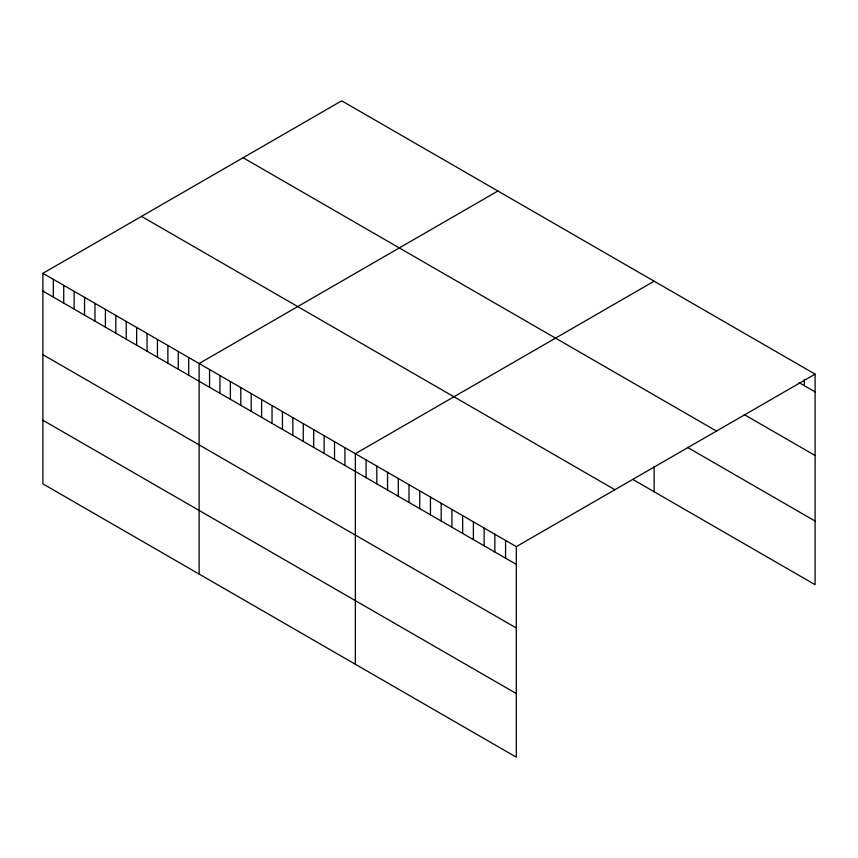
<?xml version="1.0" encoding="UTF-8"?>
<svg xmlns="http://www.w3.org/2000/svg" width="858" height="858" viewBox="0 0 858 858"><rect width="100%" height="100%" fill="white"/><g stroke="black" fill="none" stroke-linecap="round" stroke-linejoin="round"><path stroke-width="1.29" d="M42.9 273.316L516.312 546.632L516.312 757.185L42.9 483.869L42.9 273.316L341.688 100.815L815.1 374.131L815.1 584.684L633.311 479.729M497.919 191.002L199.12 363.513L199.12 574.066M654.139 281.199L355.351 453.71L355.351 664.264M516.312 546.632L815.1 374.131M799.002 382.593L815.1 391.881M744.283 414.618L815.1 455.512M243.093 157.733L716.494 431.059M687.408 447.34L815.1 521.063M141.506 216.388L614.907 489.714M42.9 291.066L516.312 564.392M42.9 354.697L516.312 628.013M42.9 420.248L516.312 693.564M804.364 379.354L804.364 385.692M654.139 466.302L654.139 491.752M505.576 540.443L505.576 558.193M494.851 534.244L494.851 551.994M484.116 528.045L484.116 545.806M473.391 521.857L473.391 539.607M462.655 515.658L462.655 533.419M451.93 509.459L451.93 527.22M441.194 503.271L441.194 521.02M430.469 497.072L430.469 514.832M419.734 490.883L419.734 508.633M409.009 484.684L409.009 502.434M398.273 478.485L398.273 496.246M387.548 472.297L387.548 490.047M376.812 466.098L376.812 483.848M366.087 459.899L366.087 477.659M344.937 447.694L344.937 465.444M334.523 441.677L334.523 459.438M324.109 435.671L324.109 453.421M313.696 429.654L313.696 447.404M303.271 423.637L303.271 441.398M292.857 417.631L292.857 435.381M282.443 411.615L282.443 429.365M272.029 405.598L272.029 423.359M261.615 399.592L261.615 417.342M251.201 393.575L251.201 411.325M240.787 387.559L240.787 405.319M230.373 381.553L230.373 399.302M219.959 375.536L219.959 393.286M209.545 369.519L209.545 387.28M188.706 357.496L188.706 375.246M178.292 351.48L178.292 369.24M167.878 345.474L167.878 363.224M157.464 339.457L157.464 357.218M147.05 333.44L147.05 351.201M136.637 327.434L136.637 345.184M126.223 321.418L126.223 339.178M115.809 315.401L115.809 333.161M105.395 309.395L105.395 327.145M94.97 303.378L94.97 321.139M84.556 297.361L84.556 315.122M74.142 291.355L74.142 309.105M63.728 285.339L63.728 303.099M53.314 279.333L53.314 297.082"/></g></svg>
